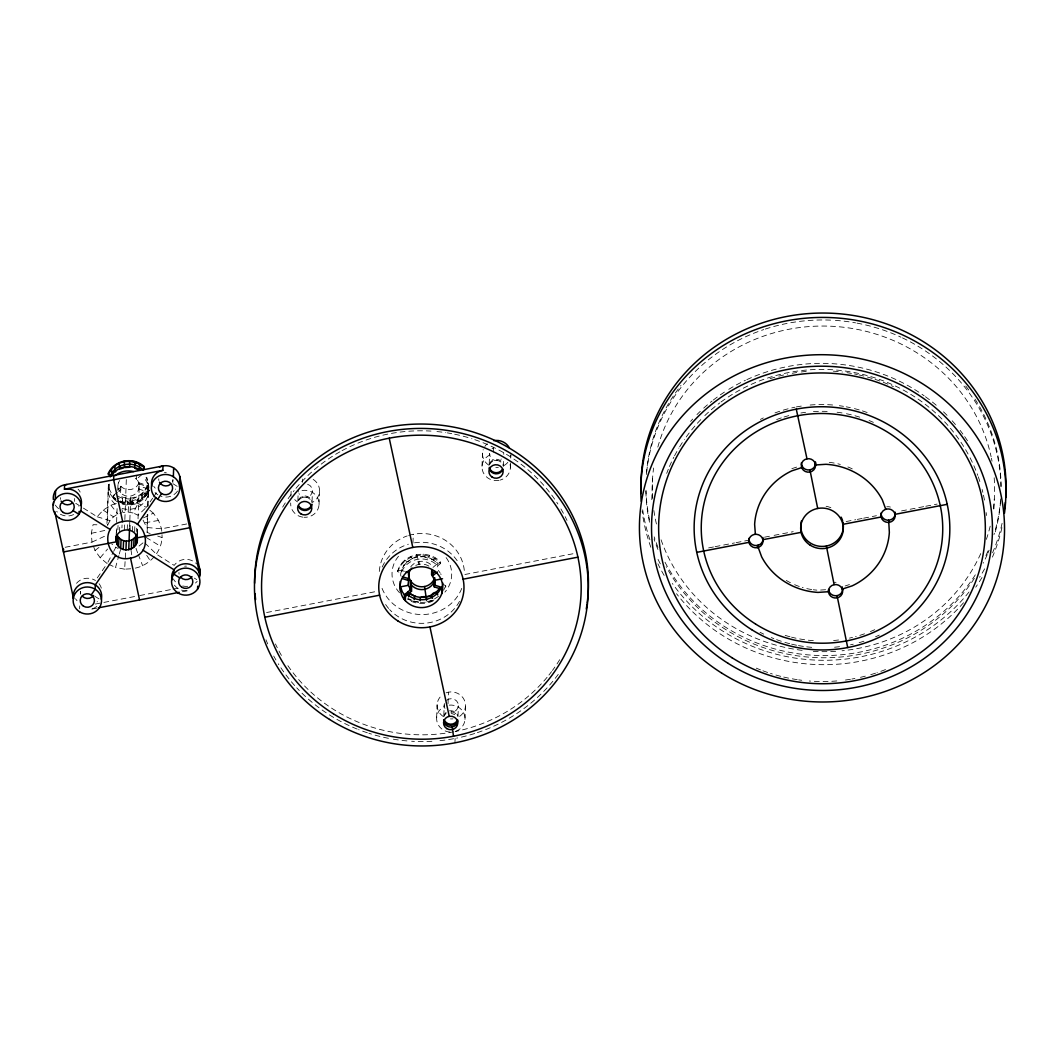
<?xml version="1.0" encoding="UTF-8"?>
<svg xmlns="http://www.w3.org/2000/svg" width="1059" height="1059" viewBox="0 0 1059 1059"><rect width="100%" height="100%" fill="white"/><g stroke="black" fill="none" stroke-linecap="round" stroke-linejoin="round"><path stroke-width="0.75" stroke-dasharray="5 3.75" d="M138.888 483.87L147.32 486.558L149.226 490.86C144.249 500.285 133.077 506.864 122.434 503.382L122.553 500.219L117.959 498.074M74.434 501.423L74.54 498.498M79.624 608.846L79.729 605.92M80.458 594.245L80.563 591.319A7.109 6.751 2.1 0 0 80.696 593.08M106.959 523.49L108.389 484.572L107.462 525.224M115.524 499.186L113.273 497.756L113.882 494.275M117.417 492.21L114.107 494.897L113.459 498.524L110.493 494.341L108.773 489.589L109.461 489.457L113.988 498.074L116.887 500.457M116.596 522.352L117.125 507.804M117.84 488.384L117.959 485.154M120.858 486.24L120.62 492.819A10.656 10.127 2.1 0 0 138.689 489.351L138.941 482.772A10.656 10.127 2.1 0 1 120.858 486.24L117.536 489.033M124.856 519.545L126.325 479.396M127.437 504.322L127.557 501.145L122.553 500.219L122.606 502.866L127.874 503.846L133.235 503.502L138.305 501.847L137.458 499.252L145.017 492.885L147.241 488.53L138.808 486.055M129.608 526.561L129.78 521.743M129.847 520.141L130.72 496.049M132.521 503.991L132.64 500.814L137.458 499.252L137.339 502.429M120.223 500.986C128.999 505.487 140.609 502.416 146.301 494.394L147.32 486.558L141.747 494.566L132.719 498.842L133.235 503.502L132.64 500.814L127.557 501.145L127.874 503.846M136.677 476.126L136.545 479.409A10.656 10.127 2.1 0 0 134.453 477.675M137.048 534.318L137.683 528.481M138.041 518.778L139.232 486.425M142.753 499.001L141.681 496.539L141.562 499.716L147.135 491.72L147.36 485.459L138.941 482.772M147.241 514.33L147.135 532.492L150.153 533.524M147.545 506.109L148.419 481.977L146.698 477.225M147.135 532.492L147.797 514.409M148.101 506.189L148.803 486.994L148.419 481.977L147.73 482.123L146.063 477.53M172.829 482.56L172.935 479.634A7.109 6.751 2.1 0 1 172.591 481.368M290.934 496.367L291.172 489.787M297.87 500.775L298.254 490.211M302.318 482.322L302.437 479.039M312.048 501.622L312.445 491.058M319.05 504.653L319.527 491.482M397.588 571.661C401.943 553.301 428.577 548.337 440.663 562.276L440.623 563.414L437.698 565.877A21.458 20.412 2.1 0 0 401.295 572.853L397.588 571.661L400.461 565.996A25.39 24.145 2.1 0 1 435.633 559.245L440.623 563.414M401.176 576.295C398.29 574.004 409.012 555.604 401.387 570.563L397.628 570.523M404.842 560.105C408.814 564.659 412.52 555.988 417.431 556.849C424.805 555.565 432.575 557.961 437.791 563.362L437.579 569.318L440.028 572.76M412.15 558.57L407.503 561.76M412.957 543.068L413.288 534.292M419.152 561.522L419.046 564.341L417.431 556.849L412.136 558.795L410.336 556.584M423.018 556.478L433.555 560.079L437.791 563.573L440.663 562.276M428.524 557.511L429.716 555.326M433.555 559.854L435.673 558.106M436.639 717.724L437.115 704.566M445.72 587.057L445.76 585.918L442.106 583.575M443.827 715.54L444.211 704.99M448.023 703.679L448.447 692.162M454.946 742.836L455.105 738.441M458.004 716.4L458.388 705.837M464.994 719.432L465.483 706.26M482.017 466.251L482.507 453.093M489.205 464.067L489.589 453.517A7.109 6.751 2.1 0 0 501.397 459.01M493.401 452.206L493.587 447.282M503.329 466.437L503.607 458.891M510.385 467.946L510.676 459.725M510.742 458.084L510.862 454.788A14.204 13.515 2.1 0 1 510.16 458.256M651.788 499.689L652.556 478.615M993.951 508.836L994.308 499.107M117.867 529.857L118.039 525.476M119.521 532.253L119.799 524.946M121.931 527.859L122.05 524.933M124.446 529.924L124.671 524.073M127.226 529.752L127.451 523.901M129.953 530.255L130.178 524.404M132.454 531.419L132.679 525.568M134.612 531.697L134.85 525.846M144.898 496.062L145.017 492.885L146.274 495.149M116.172 533.736L116.821 527.845L116.689 531.141M136.267 531.512L136.399 528.229M137.167 534.014L137.366 529.076L137.564 531.724M130.813 568.776L124.644 569.173L125.73 550.508M423.203 554.109L423.018 556.703L417.431 557.06L416.597 554.545M121.944 509.538L122.857 512.41L128.126 512.066L128.907 501.754L138.001 503.462L146.341 507.34L152.628 498.246M65.208 547.278L91.974 542.115L91.326 533.312L93.086 524.668L97.957 524.827M147.135 491.72L148.088 486.955L147.73 482.123M122.209 504.031A20.24 19.247 2.1 0 0 147.81 491.932L148.803 486.994M135.353 568.114C150.484 564.91 163.02 550.415 162.001 534.676M124.644 569.173L115.537 567.465L118.873 555.512M119.283 554.016L120.541 549.528M113.273 497.756L114.107 494.897M128.126 512.066L133.315 513.033L138.001 503.462M443.615 590.167L445.76 585.918M107.714 525.145C110.03 519.095 115.259 514.277 121.613 512.821M107.925 562.223L112.929 552.745M113.644 551.382L115.788 547.318L111.791 544.022M149.253 490.105L146.301 494.394L145.096 490.913M153.529 496.949L157.129 491.76M97.282 577.883L107.197 563.587L100.195 557.775L95.006 550.455L92.993 544.895M100.195 557.775L107.581 549.025M83.423 508.135L97.137 516.752L103.213 510.107L110.891 505.196L119.654 502.35M142.965 542.883L135.989 548.536L137.657 552.838M407.503 561.535L403.836 565.771L400.501 564.844M145.162 508.479L138.067 515.243L133.315 513.033M117.496 490.118L120.819 487.339M142.091 474.432L136.558 479.092A10.656 10.127 2.1 0 1 138.703 489.02L147.81 491.932M432.985 567.399L437.791 563.362M118.529 491.31L120.739 489.523M95.006 550.455L100.036 546.603M434.442 598.97L438.558 596.336M143.468 517.877L153.343 513.152L158.532 520.472L161.564 528.812L161.895 533.207M91.974 542.115L107.105 535.086M791.854 468.66L797.559 466.794M426.803 601.896L433.065 599.844M845.148 585.971L849.424 584.568M91.326 533.312L106.721 530.069M186.715 523.967L161.564 528.812L146.751 527.488L142.806 519.598M95.27 604.067L136.532 596.164M139.709 595.555L171.452 589.466M173.041 589.161L179.381 587.944M96.7 608.157L90.346 609.375A14.204 13.515 2.1 0 0 99.347 603.604M182.4 591.716L188.74 590.498A14.204 13.515 2.1 0 1 173.186 583.257M266.603 612.526L376.554 591.438M464.901 574.494L574.838 553.407M708.63 547.913L713.475 546.973M715.09 546.669L734.483 542.949M736.098 542.645L749.017 540.156M764.519 537.191L772.501 535.655M774.089 535.351L793.217 531.684M846.128 521.531L855.698 519.704M857.287 519.4L862.079 518.473M863.667 518.169L876.428 515.72M901.58 510.901L924.189 506.559M925.804 506.255L937.109 504.084M145.03 522.722L158.532 520.472M825.596 589.717L818.064 590.207A67.485 64.175 2.1 0 1 813.286 589.757M121.189 502.244L128.907 501.754M118.039 496.102C124.168 500.814 132.057 497.148 138.332 501.092L137.538 497.28M122.05 508.426C128.814 510.451 136.359 509.075 141.88 504.613A20.24 19.261 2.1 0 0 143.574 477.437M413.685 601.102L418.901 602.081M97.137 516.752L110.03 520.631M401.387 570.338L404.445 571.317M157.698 536.079L162.226 537.615M407.728 598.335L412.203 600.413M117.774 500.616L122.606 502.866M117.853 501.251L122.434 503.382M115.788 547.318L118.158 548.43M108.587 564.235L115.537 567.465M146.129 537.429L160.465 546.259M172.961 483.698L177.7 486.69A14.204 13.515 2.1 0 1 175.278 489.337M75.758 503.316L79.306 505.553A14.204 13.515 2.1 0 1 76.883 508.214M194.353 578.108L196.722 579.604M94.767 596.23L99.52 599.222A14.204 13.515 2.1 0 1 97.084 601.883M133.262 502.747L127.623 499.173L127.901 503.091M113.3 497.002L115.55 498.432M103.213 510.107L113.485 516.845M149.849 510.239L153.343 513.152M115.087 504.388L110.335 498.736L108.6 493.984A20.24 19.261 2.1 0 1 109.223 484.029M144.977 543.055L156.414 554.175L174.192 565.387A14.204 13.515 2.1 0 1 196.67 563.931M147.241 488.53L149.226 490.86M110.891 505.196L117.867 514.039M146.711 555.326L150.338 560.82M138.213 554.267L142.647 565.731M440.716 573.74L441.034 574.627M141.747 494.566L142.78 498.246M130.998 550.164L131.726 554.77M116.305 530.44L116.503 533.087M109.103 484.612L109.461 489.457M122.619 498.246L122.632 502.112M307.587 484.241A7.109 6.751 2.1 0 1 310.724 495.082A7.109 6.751 2.1 0 1 298.995 493.64M491.972 448.87A7.109 6.751 2.1 0 1 493.507 447.891M503.634 452.603A7.109 6.751 2.1 0 1 503.766 454.364M446.58 700.343A7.109 6.751 2.1 0 1 458.017 703.229A7.109 6.751 2.1 0 1 450.882 712.151M444.952 708.418A7.109 6.751 2.1 0 1 444.555 703.255M446.064 692.838A14.204 13.515 2.1 0 1 464.266 699.946A14.204 13.515 2.1 0 1 457.66 717.512M452.934 718.836A14.204 13.515 2.1 0 1 450.459 718.902M443.483 716.665A14.204 13.515 2.1 0 1 441.868 695.273M313.173 479.383A14.204 13.515 2.1 0 1 311.717 502.747M297.526 501.887A14.204 13.515 2.1 0 1 294.733 499.57M507.817 462.373A14.204 13.515 2.1 0 1 503.038 466.039M498.312 467.363A14.204 13.515 2.1 0 1 495.837 467.429M488.861 465.192A14.204 13.515 2.1 0 1 483.208 449.625M484.823 446.461A14.204 13.515 2.1 0 1 487.246 443.8M559.682 659.717A159.816 151.993 2.1 0 1 552.441 670.466M551.567 671.618A159.816 151.993 2.1 0 1 548.919 675.046M547.093 677.283A159.816 151.993 2.1 0 1 542.327 682.751M541.348 683.81A159.816 151.993 2.1 0 1 455.132 731.531M453.676 731.822A159.816 151.993 2.1 0 1 285.943 662.788M281.416 655.415A159.816 151.993 2.1 0 1 275.446 643.938M282.647 507.129A159.816 151.993 2.1 0 1 287.293 499.861M288.114 498.67A159.816 151.993 2.1 0 1 294.15 490.569M295.977 488.331A159.816 151.993 2.1 0 1 340.773 451.346M342.07 450.644A159.816 151.993 2.1 0 1 431 431.092M436.957 431.569A159.816 151.993 2.1 0 1 445.852 432.654M447.335 432.879A159.816 151.993 2.1 0 1 451.743 433.647M454.668 434.216A159.816 151.993 2.1 0 1 471.97 438.744M474.789 439.67A159.816 151.993 2.1 0 1 557.908 504.031M560.926 508.942A159.816 151.993 2.1 0 1 567.002 520.379M451.174 713.594A7.109 6.751 2.1 0 1 454.668 714.706M449.175 705.148A14.204 13.515 2.1 0 1 464.729 715.91A14.204 13.515 2.1 0 1 454.867 731.544M449.969 732.06A14.204 13.515 2.1 0 1 436.904 721.245A14.204 13.515 2.1 0 1 444.462 706.472M302.014 490.555A14.204 13.515 2.1 0 1 319.037 502.879A14.204 13.515 2.1 0 1 304.026 517.282M302.795 517.163A14.204 13.515 2.1 0 1 290.682 502.946M510.12 464.438A14.204 13.515 2.1 0 1 500.258 480.071M499.054 480.349A14.204 13.515 2.1 0 1 482.427 470.342A14.204 13.515 2.1 0 1 492.144 454.139M444.118 715.328A7.109 6.751 2.1 0 1 446.143 712.416M449.426 710.854A7.109 6.751 2.1 0 1 457.819 716.149M489.496 463.855A7.109 6.751 2.1 0 1 503.197 464.676M298.161 500.55A7.109 6.751 2.1 0 1 311.862 501.37M558.252 674.358A166.925 158.757 2.1 0 1 476.153 733.027M474.684 733.49A166.925 158.757 2.1 0 1 456.628 738.149M453.57 738.732A166.925 158.757 2.1 0 1 436.586 740.982M431.913 741.3A166.925 158.757 2.1 0 1 411.647 741.26M406.974 740.916A166.925 158.757 2.1 0 1 389.977 738.6M388.441 738.308A166.925 158.757 2.1 0 1 368.85 733.278M367.38 732.788A166.925 158.757 2.1 0 1 358.604 729.638M357.161 729.069A166.925 158.757 2.1 0 1 296.719 687.781M294.667 685.544A166.925 158.757 2.1 0 1 278.292 663.808M275.949 659.956A166.925 158.757 2.1 0 1 273.712 656.024M267.715 643.925A166.925 158.757 2.1 0 1 265.968 639.795M298.942 500.06A7.109 6.751 2.1 0 1 310.181 499.332M489.457 464.941A7.109 6.751 2.1 0 1 503.157 465.761M433.025 600.996A25.39 24.145 2.1 0 1 407.689 599.473M415.737 565.413A13.423 12.761 2.1 0 1 431.781 568.405M410.654 566.962A13.423 12.761 2.1 0 1 431.887 565.599M446.104 557.59A29.837 28.368 2.1 0 1 444.912 592.113M433.806 600.069A29.837 28.368 2.1 0 1 420.092 602.346M418.543 602.214A29.837 28.368 2.1 0 1 412.441 600.93M410.985 600.413A29.837 28.368 2.1 0 1 408.125 599.169M399.547 592.788A29.837 28.368 2.1 0 1 398.793 555.949M461.764 588.38A42.625 40.533 2.1 0 1 420.926 614.551A42.625 40.533 2.1 0 1 381.333 586.434M379.307 571.476A42.625 40.533 2.1 0 1 407.159 535.933M408.668 535.444A42.625 40.533 2.1 0 1 464.464 573.568M459.513 601.327A42.625 40.533 2.1 0 1 389.659 609.613M388.64 608.462A42.625 40.533 2.1 0 1 384.96 603.484M382.206 567.042A42.625 40.533 2.1 0 1 408.35 544.22M414.519 542.804A42.625 40.533 2.1 0 1 458.904 563.454M444.078 716.413A7.109 6.751 2.1 0 1 446.104 713.501M451.24 711.833A7.109 6.751 2.1 0 1 457.17 715.566M879.314 635.082A127.861 121.6 2.1 0 1 875.541 636.79M863.906 641.211A127.861 121.6 2.1 0 1 857.26 643.184M853.223 644.203A127.861 121.6 2.1 0 1 850.509 644.812M839.535 646.678A127.861 121.6 2.1 0 1 833.989 647.274M811.71 647.327A127.861 121.6 2.1 0 1 806.164 646.758M803.397 646.387A127.861 121.6 2.1 0 1 797.904 645.474M796.527 645.222A127.861 121.6 2.1 0 1 791.086 644.031M789.736 643.687A127.861 121.6 2.1 0 1 775.162 639.12M773.864 638.617A127.861 121.6 2.1 0 1 771.296 637.584M763.738 634.156A127.861 121.6 2.1 0 1 760.044 632.276M760.375 419.43A127.861 121.6 2.1 0 1 763.327 417.934M775.003 412.917A127.861 121.6 2.1 0 1 794.991 407.212M796.355 406.934A127.861 121.6 2.1 0 1 804.602 405.623M810.135 405.028A127.861 121.6 2.1 0 1 833.817 405.094M839.35 405.716A127.861 121.6 2.1 0 1 843.494 406.338M846.234 406.828A127.861 121.6 2.1 0 1 850.337 407.649M854.401 408.615A127.861 121.6 2.1 0 1 861.086 410.482M862.41 410.905A127.861 121.6 2.1 0 1 868.976 413.182M834.214 582.45A7.109 6.751 2.1 0 1 836.054 582.331M886.74 506.851A7.109 6.751 2.1 0 1 890.407 507.076M826.099 506.268A21.312 20.267 2.1 0 1 832.612 508.572M874.721 629.695A120.752 114.849 2.1 0 1 870.405 631.561M864.554 633.798A120.752 114.849 2.1 0 1 855.553 636.618M852.508 637.399A120.752 114.849 2.1 0 1 849.437 638.114M838.569 639.98A120.752 114.849 2.1 0 1 830.706 640.735M813.338 640.669A120.752 114.849 2.1 0 1 791.536 637.161M790.014 636.763A120.752 114.849 2.1 0 1 783.964 635.003M776.631 419.576A120.752 114.849 2.1 0 1 782.548 417.484M784.044 417.008A120.752 114.849 2.1 0 1 790.093 415.287M800.882 413.01A120.752 114.849 2.1 0 1 805.568 412.322M813.431 411.567A120.752 114.849 2.1 0 1 829.223 411.527M837.087 412.242A120.752 114.849 2.1 0 1 844.897 413.447M846.445 413.751A120.752 114.849 2.1 0 1 860.173 417.299M869.042 420.516A120.752 114.849 2.1 0 1 873.384 422.369M885.509 669.566A163.377 155.382 2.1 0 1 876.971 672.69M875.528 673.167A163.377 155.382 2.1 0 1 869.717 674.94M865.322 676.145A163.377 155.382 2.1 0 1 857.909 677.879M854.917 678.475A163.377 155.382 2.1 0 1 851.926 679.018M850.417 679.282A163.377 155.382 2.1 0 1 844.38 680.156M836.795 680.95A163.377 155.382 2.1 0 1 809.341 681.016M801.742 680.262A163.377 155.382 2.1 0 1 798.711 679.865M797.202 679.64A163.377 155.382 2.1 0 1 782.23 676.714M780.761 676.344A163.377 155.382 2.1 0 1 770.515 673.418M767.616 672.465A163.377 155.382 2.1 0 1 761.898 670.4M760.481 669.857A163.377 155.382 2.1 0 1 756.258 668.136M770.052 378.672A163.377 155.382 2.1 0 1 775.876 376.938M778.815 376.157A163.377 155.382 2.1 0 1 787.711 374.118M792.211 373.284A163.377 155.382 2.1 0 1 796.725 372.556M801.266 371.961A163.377 155.382 2.1 0 1 808.851 371.232M833.274 371.166A163.377 155.382 2.1 0 1 842.395 372.04M846.935 372.662A163.377 155.382 2.1 0 1 851.449 373.403M854.454 373.959A163.377 155.382 2.1 0 1 857.433 374.568M858.928 374.899A163.377 155.382 2.1 0 1 872.179 378.434M875.065 379.36A163.377 155.382 2.1 0 1 893.412 386.614M811.697 589.532A67.485 64.175 2.1 0 1 802.285 587.441M799.267 586.474A67.485 64.175 2.1 0 1 791.867 583.443M790.438 582.728A67.485 64.175 2.1 0 1 786.268 580.425M829.25 462.359A67.485 64.175 2.1 0 1 840.316 464.424M847.862 466.94A67.485 64.175 2.1 0 1 852.257 468.859M1001.92 527.686A182.545 173.61 2.1 0 1 992.429 557.1M981.997 577.499A182.545 173.61 2.1 0 1 975.749 587.163M963.544 602.743A182.545 173.61 2.1 0 1 676.516 593.689M664.139 575.421A182.545 173.61 2.1 0 1 657.917 563.838M650.861 547.278A182.545 173.61 2.1 0 1 642.098 510.928M666.707 473.373A164.794 156.732 2.1 0 1 668.308 469.243M669.447 466.529A164.794 156.732 2.1 0 1 673.828 457.17M674.517 455.86A164.794 156.732 2.1 0 1 678.859 448.116M679.626 446.845A164.794 156.732 2.1 0 1 684.498 439.392M686.219 436.97A164.794 156.732 2.1 0 1 689.793 432.218M691.659 429.888A164.794 156.732 2.1 0 1 702.686 417.696M704.831 415.591A164.794 156.732 2.1 0 1 719.736 402.936M720.954 402.036A164.794 156.732 2.1 0 1 969.409 456.482M970.084 457.792A164.794 156.732 2.1 0 1 977.775 475.398M978.278 476.788A164.794 156.732 2.1 0 1 980.131 482.388M982.13 489.47A164.794 156.732 2.1 0 1 982.831 492.329M983.48 495.188A164.794 156.732 2.1 0 1 984.605 500.96M986.181 512.596A164.794 156.732 2.1 0 1 986.432 515.508M1000.583 501.066A177.581 168.884 2.1 0 1 994.361 535.219M989.119 550.177A177.581 168.884 2.1 0 1 987.901 553.116M987.266 554.572A177.581 168.884 2.1 0 1 983.176 563.189M974.359 578.373A177.581 168.884 2.1 0 1 817.058 657.626A177.581 168.884 2.1 0 1 666.177 566.75M657.93 549.489A177.581 168.884 2.1 0 1 654.078 539.044M649.498 522.219A177.581 168.884 2.1 0 1 645.871 489.284M646.692 471.943A177.581 168.884 2.1 0 1 763.764 329.574M765.326 329.058A177.581 168.884 2.1 0 1 831.05 320.149M835.405 320.387A177.581 168.884 2.1 0 1 855.579 322.863M857.009 323.127A177.581 168.884 2.1 0 1 900.984 337.199M902.48 337.9A177.581 168.884 2.1 0 1 1000.98 486.862M1002.092 523.292A182.545 173.61 2.1 0 1 992.587 552.719M984.632 568.855A182.545 173.61 2.1 0 1 979.562 577.301M969.011 592.021A182.545 173.61 2.1 0 1 672.372 583.483M660.3 563.851A182.545 173.61 2.1 0 1 656.659 556.491M649.935 539.799A182.545 173.61 2.1 0 1 642.694 509.763M1000.662 498.868A177.581 168.884 2.1 0 1 993.977 534.543M987.981 550.918A177.581 168.884 2.1 0 1 984.671 558.146M975.313 574.825A177.581 168.884 2.1 0 1 816.304 655.402A177.581 168.884 2.1 0 1 664.748 561.747M658.01 547.291A177.581 168.884 2.1 0 1 654.158 536.847M649.577 520.035A177.581 168.884 2.1 0 1 646.003 490.238M646.361 474.458A177.581 168.884 2.1 0 1 680.977 385.436M965.729 386.032A177.581 168.884 2.1 0 1 970.547 392.479M975.035 399.137A177.581 168.884 2.1 0 1 1001.073 486.253M690.6 421.416A171.187 162.808 2.1 0 1 692.679 419.099M696.954 414.585A171.187 162.808 2.1 0 1 700.29 411.302M703.706 408.112A171.187 162.808 2.1 0 1 712.045 401.03M713.276 400.064A171.187 162.808 2.1 0 1 726.09 390.996M728.764 389.328A171.187 162.808 2.1 0 1 745.417 380.3M746.847 379.638A171.187 162.808 2.1 0 1 924.15 395.814M925.434 396.728A171.187 162.808 2.1 0 1 936.54 405.491M943.49 411.819A171.187 162.808 2.1 0 1 948.996 417.352M952.173 420.794A171.187 162.808 2.1 0 1 956.237 425.506M960.116 430.364A171.187 162.808 2.1 0 1 962.896 434.097M964.696 436.626A171.187 162.808 2.1 0 1 968.138 441.775M994.176 477.808A171.187 162.808 2.1 0 1 993.276 509.71M990.191 526.177A171.187 162.808 2.1 0 1 986.353 539.375M980.74 553.605A171.187 162.808 2.1 0 1 842.051 650.782M835.683 651.298A171.187 162.808 2.1 0 1 813.286 651.351M802.14 650.345A171.187 162.808 2.1 0 1 660.67 538.687M656.434 523.993A171.187 162.808 2.1 0 1 653.866 510.517M652.596 498.392A171.187 162.808 2.1 0 1 653.588 468.012M657.824 447.11A171.187 162.808 2.1 0 1 827.979 326.119A171.187 162.808 2.1 0 1 991.105 456.707M991.423 458.19A171.187 162.808 2.1 0 1 992.005 461.194M58.629 508.638A14.204 13.515 2.1 0 1 55.346 505.117M78.075 489.139A14.204 13.515 2.1 0 1 80.153 492.078M77.029 600.678A14.204 13.515 2.1 0 1 75.56 598.772M76.526 583.31A14.204 13.515 2.1 0 1 95.469 580.491M99.056 583.721A14.204 13.515 2.1 0 1 101.571 589.069M60.495 499.411A7.109 6.751 2.1 0 1 60.363 497.651M179.09 574.203A7.109 6.751 2.1 0 1 178.958 572.442M184.623 566.247A7.109 6.751 2.1 0 1 186.463 566.128M197.186 581.298A14.204 13.515 2.1 0 1 195.478 583.006M187.681 586.289A14.204 13.515 2.1 0 1 181.566 585.667M175.423 581.801A14.204 13.515 2.1 0 1 173.345 578.876M158.89 480.534A7.109 6.751 2.1 0 1 158.757 478.787M164.423 472.579A7.109 6.751 2.1 0 1 166.263 472.46M177.541 491.072A14.204 13.515 2.1 0 1 161.206 496.393M157.87 494.844A14.204 13.515 2.1 0 1 155.064 492.528M155.223 488.146A14.204 13.515 2.1 0 1 153.74 486.24M73.653 514.568A14.204 13.515 2.1 0 1 56.67 511.404M147.36 485.459A19.539 18.572 2.1 0 1 119.164 495.652M120.633 492.488A10.656 10.127 2.1 0 1 118.489 482.56L118.476 482.878A10.656 10.127 2.1 0 1 119.693 480.508M117.456 501.82A20.24 19.247 2.1 0 1 113.459 498.524"/><path stroke-width="1.5" d="M112.294 475.504L112.4 472.327L111.155 469.944C118.648 459.063 134.718 459.037 144.156 467.337L143.322 470.328C134.016 459.897 114.729 463.246 110.176 476.682L108.23 473.479C114.491 459.725 133.196 456.508 144.183 466.582L144.156 467.337M115.63 471.851L114.676 466.092M53.374 505.13L53.479 502.204M55.267 499.371L55.597 490.595M81.106 505.646A14.204 13.515 2.1 0 0 64.44 489.218L64.599 484.837L162.993 465.96L162.834 470.342A14.204 13.515 2.1 0 0 151.768 486.266M63.58 549.039L63.474 551.964L116.159 541.864L116.437 534.729M79.094 511.404L78.988 514.33L73.058 510.597M110.176 476.682L110.255 474.71M113.79 475.398L113.631 479.78L122.659 521.65C146.552 515.468 155.435 554.479 130.522 558.067C106.628 564.248 97.746 525.251 122.659 521.65M117.059 544.366L116.04 537.032L117.059 544.366C121.957 554.439 138.941 549.568 137.299 538.303L136.704 543.095M119.852 469.15L119.124 463.246M124.221 460.824L124.671 467.575L129.754 467.244L129.555 461.234M129.542 528.176L128.735 549.793M139.338 470.315L139.656 464.477M137.101 535.669L137.22 540.5M173.345 476.722L173.663 467.959M179.5 486.769A14.204 13.515 2.1 0 0 179.606 480.918L179.765 476.537L199.966 570.205L199.807 574.587A14.204 13.515 2.1 0 0 183.035 564.01A14.204 13.515 2.1 0 0 171.968 579.922M189.865 523.371L189.707 527.753L137.021 537.853C134.93 526.588 116.437 527.66 115.96 539.216M197.583 589.122L197.689 586.196M400.355 591.226L399.958 585.905L401.017 580.676A21.458 20.412 2.1 0 1 437.42 573.7C442.265 579.061 444.025 586.818 441.735 593.702A21.458 20.412 2.1 0 1 405.332 600.691C399.958 595.542 400.368 588.288 400.117 581.523M404.26 599.182L404.419 594.801L410.627 589.585L410.945 580.809C406.021 576.348 410.376 562.461 408.443 580.504L409.012 572.773A13.423 12.761 2.1 0 1 412.004 568.048M405.332 600.691L405.491 596.296L402.354 591.875L400.514 586.832L408.39 585.323L409.012 571.82M407.821 592.1L409.939 593.847L408.456 596.905M410.945 580.809L410.429 589.744L411.501 591.24L405.491 596.296M411.501 591.24L411.713 585.283A13.423 12.761 2.1 0 0 434.481 580.928L434.269 586.885L441.894 589.32L441.735 593.702M414.122 599.54L414.982 596.191L409.939 593.847M424.553 586.54L426.552 600.281M432.628 575.871L431.569 574.362L431.728 569.901M437.698 595.012C437.235 589.029 428.299 594.906 432.496 598.348M442.093 591.928L442.252 587.546L434.375 585.031L434.68 580.279L432.443 576.03L432.601 571.648M434.375 585.031L434.653 577.711M434.733 582.172L434.269 586.885M452.18 726.951L453.517 736.204M749.017 540.156L748.938 542.354A7.109 6.751 2.1 0 0 757.317 547.649L759.065 547.079A7.109 6.751 2.1 0 0 756.311 534.279L754.458 534.398A7.109 6.751 2.1 0 0 748.938 542.354L696.756 552.361M757.317 547.649L757.397 545.451A7.109 6.751 2.1 0 1 748.885 538.409M758.27 545.16L758.191 547.357L761.659 556.875A67.485 64.175 2.1 0 0 817.985 592.405L828.535 591.716L828.615 589.519L828.681 590.406A7.109 6.751 2.1 0 0 842.726 589.492M762.93 537.495L762.851 539.693L801.12 532.346L801.2 530.149M801.848 465.404L801.756 467.601L791.775 470.858A67.485 64.175 2.1 0 0 754.63 524.311L755.385 534.345M809.923 469.852L817.707 508.479M796.275 409.131L806.984 458.799A7.109 6.751 2.1 0 0 801.464 466.767L802.06 468.435A7.109 6.751 2.1 0 0 815.509 465.854L815.523 462.783M826.351 546.02L834.135 584.634M837.06 595.688L847.703 647.552M842.289 586.898L842.209 589.095L852.204 585.839A67.485 64.175 2.1 0 0 889.348 532.386L888.673 520.154M881.207 514.806L881.128 517.004L842.858 524.337L842.938 522.153A21.312 20.267 2.1 0 1 823.598 546.378A21.312 20.267 2.1 0 1 800.803 524.88M118.621 546.563L118.965 537.787L117.403 535.589L117.139 542.168M120.726 548.297L121.07 539.521L118.965 537.787M123.228 549.462L123.572 540.686L121.07 539.521M125.955 549.978L126.299 541.202L123.572 540.686M131.356 548.933L131.7 540.156L135.83 536.688L137.048 534.318L136.783 540.897M133.659 547.463L134.003 538.687M135.486 545.464L135.83 536.688M420.291 600.691C418.49 593.715 428.26 598.706 431.357 595.132M441.894 589.32L442.874 583.152M143.389 468.343L144.183 466.582M111.327 475.848C115.153 469.627 122.592 466.278 129.794 466.569A20.24 19.247 2.1 0 1 139.735 469.746M108.203 474.233L111.155 469.944M115.841 555.34L95.31 584.872L95.151 589.254L91.246 594.893M137.339 524.39L156.004 497.531M157.712 499.239A14.204 13.515 2.1 0 0 179.699 488.834A14.204 13.515 2.1 0 0 159.168 475.875A14.204 13.515 2.1 0 0 157.712 499.239L161.617 493.613A7.109 6.751 2.1 0 0 172.617 488.411A7.109 6.751 2.1 0 0 162.345 481.924A7.109 6.751 2.1 0 0 161.617 493.613M439.657 588.142C434.415 595.979 423.825 599.381 414.982 596.191M431.569 574.362L435.17 571.331M432.443 576.03L437.288 571.953M121.057 468.753L123.466 467.972M131.7 540.156L126.299 541.202M757.397 545.451L759.144 544.882A7.109 6.751 2.1 0 0 763.062 539.256M64.44 489.218L162.834 470.342M98.288 607.853L179.223 592.325M434.68 580.279L442.543 578.77M264.829 617.225L379.625 595.198M463.114 579.18L577.923 557.166M947.223 504.322L895.04 514.33A7.109 6.751 2.1 0 0 886.661 509.048L884.9 509.617A7.109 6.751 2.1 0 0 887.667 522.405L889.507 522.286A7.109 6.751 2.1 0 0 895.04 514.33L895.12 512.146A7.109 6.751 2.1 0 1 889.586 520.101L887.746 520.221A7.109 6.751 2.1 0 1 881.075 513.046M815.443 464.967L825.98 464.292A67.485 64.175 2.1 0 1 882.319 499.822L885.774 509.326M405.968 571.807L409.012 572.773M402.698 576.784L408.8 578.73M402.539 578.624L408.681 580.584L408.39 585.323L410.627 589.585M414.969 596.416L407.821 592.312M138.2 469.786L134.758 468.184L134.824 462.227M80.51 510.795L110.282 529.579M142.899 550.137L174.033 569.782L173.861 574.163L179.792 577.896M410.76 580.967L411.819 582.476A13.423 12.761 2.1 0 0 434.587 578.108M389.235 438.174L412.798 547.45M429.941 626.928L449.228 716.334M179.606 480.918L199.807 574.587M130.522 558.067L139.55 599.937M54.764 511.59L73.574 598.798A14.204 13.515 2.1 0 1 87.712 582.622A14.204 13.515 2.1 0 1 101.307 599.315M815.456 461.896L815.589 463.657A7.109 6.751 2.1 0 1 802.14 466.238L801.544 464.57A7.109 6.751 2.1 0 1 801.411 462.809M815.509 465.854L815.377 464.094A7.109 6.751 2.1 0 0 806.984 458.799M134.85 461.472L134.943 463.021M493.825 440.69A14.204 13.515 2.1 0 1 509.379 447.931M457.845 720.755A7.109 6.751 2.1 0 1 450.327 727.07A7.109 6.751 2.1 0 1 443.668 719.908M457.594 719.63A7.109 6.751 2.1 0 1 444.502 720.477M502.165 469.746A7.109 6.751 2.1 0 1 489.284 467.337M311.65 504.852A7.109 6.751 2.1 0 1 298.559 505.699M254.623 583.205A166.925 158.757 2.1 0 1 431.423 424.355A166.925 158.757 2.1 0 1 587.149 603.14M586.951 604.61A166.925 158.757 2.1 0 1 586.262 609.018M255.603 599.5A166.925 158.757 2.1 0 1 255.047 593.583M311.955 504.23A7.109 6.751 2.1 0 1 298.519 506.798M502.946 469.256A7.109 6.751 2.1 0 1 489.245 468.435M440.954 588.341A21.458 20.412 2.1 0 1 406.577 593.821M457.554 720.729A7.109 6.751 2.1 0 1 443.853 719.908M800.922 523.556A21.312 20.267 2.1 0 1 801.451 520.949M841.124 517.136A21.312 20.267 2.1 0 1 842.62 520.856M641.172 501.225A182.545 173.61 2.1 0 1 829.051 317.528A182.545 173.61 2.1 0 1 1004.475 513.297M1005.362 502.456A182.545 173.61 2.1 0 1 1004.634 508.902M641.145 493.587A182.545 173.61 2.1 0 1 824.948 313.054A182.545 173.61 2.1 0 1 1005.732 497.598M93.589 595.476A7.109 6.751 2.1 0 1 82.337 596.204M72.171 503.144A7.109 6.751 2.1 0 1 61.104 501.079M53.347 499.583A14.204 13.515 2.1 0 1 67.061 484.572M191.983 576.612A7.109 6.751 2.1 0 1 180.732 577.34M198.748 566.856A14.204 13.515 2.1 0 1 199.529 577.181M170.565 484.281A7.109 6.751 2.1 0 1 159.499 482.216M159.485 467.098A14.204 13.515 2.1 0 1 180.03 480.058M114.994 475.729A20.24 19.247 2.1 0 1 133.553 471.559M127.424 460.996A19.539 18.572 2.1 0 1 139.576 464.067M140.622 464.769A19.539 18.572 2.1 0 1 142.555 466.37M842.514 589.929L841.905 588.261A7.109 6.751 2.1 0 0 828.469 590.843L828.601 592.59A7.109 6.751 2.1 0 0 836.981 597.885A7.109 6.751 2.1 0 0 842.514 589.929M300.796 513.814A7.109 6.751 2.1 0 0 311.796 508.611A7.109 6.751 2.1 0 0 301.524 502.138A7.109 6.751 2.1 0 0 300.796 513.814M492.131 477.119A7.109 6.751 2.1 0 0 503.131 471.917A7.109 6.751 2.1 0 0 492.859 465.431A7.109 6.751 2.1 0 0 492.131 477.119M446.752 728.592A7.109 6.751 2.1 0 0 457.753 723.39A7.109 6.751 2.1 0 0 447.48 716.917A7.109 6.751 2.1 0 0 446.752 728.592M329.495 719.418A166.925 158.757 2.1 0 0 587.997 597.183A166.925 158.757 2.1 0 0 346.624 444.979A166.925 158.757 2.1 0 0 329.495 719.418M397.919 620.958A42.625 40.533 2.1 0 0 463.908 589.744A42.625 40.533 2.1 0 0 402.288 550.879A42.625 40.533 2.1 0 0 397.919 620.958M333.4 713.792A159.816 151.993 2.1 0 0 580.901 596.76A159.816 151.993 2.1 0 0 349.814 451.028A159.816 151.993 2.1 0 0 333.4 713.792M728.155 663.384A170.473 162.133 2.1 0 0 992.151 538.554A170.473 162.133 2.1 0 0 745.655 383.106A170.473 162.133 2.1 0 0 728.155 663.384M732.06 657.758A163.377 155.382 2.1 0 0 985.055 538.118A163.377 155.382 2.1 0 0 748.832 389.156A163.377 155.382 2.1 0 0 732.06 657.758M755.517 624.003A120.752 114.849 2.1 0 0 942.523 535.576A120.752 114.849 2.1 0 0 767.921 425.466A120.752 114.849 2.1 0 0 755.517 624.003M810.254 545.226A21.312 20.267 2.1 0 0 843.255 529.619A21.312 20.267 2.1 0 0 812.438 510.186A21.312 20.267 2.1 0 0 810.254 545.226M751.612 629.628A127.861 121.6 2.1 0 0 949.605 536A127.861 121.6 2.1 0 0 764.73 419.417A127.861 121.6 2.1 0 0 751.612 629.628M721.51 672.955A182.545 173.61 2.1 0 0 1004.21 539.269A182.545 173.61 2.1 0 0 740.241 372.808A182.545 173.61 2.1 0 0 721.51 672.955M83.423 606.145A7.109 6.751 2.1 0 0 94.423 600.943A7.109 6.751 2.1 0 0 84.151 594.456A7.109 6.751 2.1 0 0 83.423 606.145M79.518 611.771A14.204 13.515 2.1 0 0 101.518 601.366A14.204 13.515 2.1 0 0 80.974 588.407A14.204 13.515 2.1 0 0 79.518 611.771M63.222 512.477A7.109 6.751 2.1 0 0 74.223 507.274A7.109 6.751 2.1 0 0 63.95 500.801A7.109 6.751 2.1 0 0 63.222 512.477M59.317 518.103A14.204 13.515 2.1 0 0 81.305 507.698A14.204 13.515 2.1 0 0 60.773 494.752A14.204 13.515 2.1 0 0 59.317 518.103M181.817 587.268A7.109 6.751 2.1 0 0 192.817 582.066A7.109 6.751 2.1 0 0 182.545 575.593A7.109 6.751 2.1 0 0 181.817 587.268M177.912 592.894A14.204 13.515 2.1 0 0 199.913 582.49A14.204 13.515 2.1 0 0 179.368 569.543A14.204 13.515 2.1 0 0 177.912 592.894"/></g></svg>
